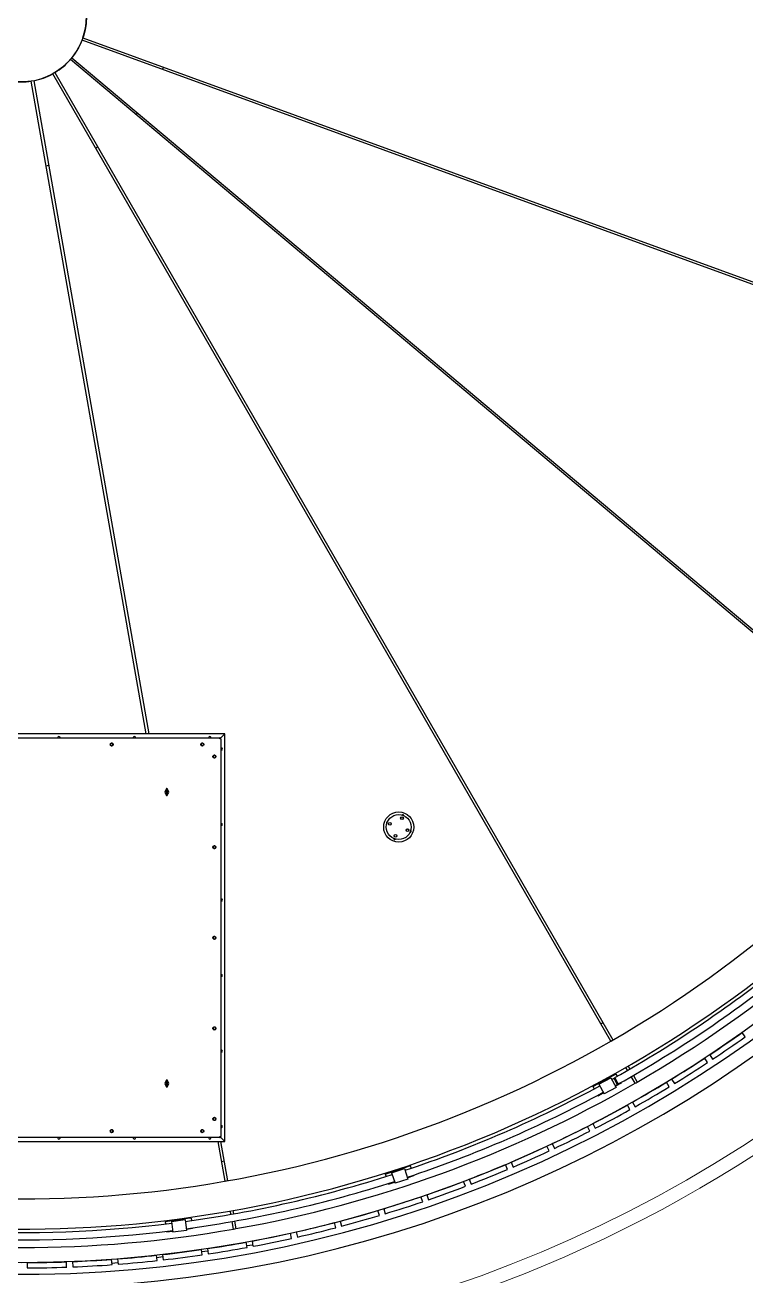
# Model space of a CAD drawing. Header units: millimetres. Extents: x 0 to 100323, y 0 to 59400.
# Drawn here: x 37637 to 42414, y 13878 to 22161 of the extents above; entities that cross this region are included whole.
import ezdxf

# ---------------------------------------------------------------- set-up
doc = ezdxf.new("R2010")
doc.units = ezdxf.units.MM
doc.header["$LTSCALE"] = 100
doc.layers.add('P_Condensate (CS)', color=40, linetype='Continuous', lineweight=18, true_color=0xffbf00)
doc.layers.add('Visible', color=7, linetype='Continuous', lineweight=25)

msp = doc.modelspace()

# ---------------------------------------------------------------- linework, layer by layer
at = {"layer": 'P_Condensate (CS)'}
for radius, start, end in [(8966, 196.19046, 314.03491), (8874, 225.297, 314.02992)]:
    msp.add_arc((37611.5, 22215.6), radius, start, end, dxfattribs=at)
at = {"layer": 'Visible'}
for p, q in [((42715.6, 20349.3), (38014.5, 22060.4)), ((38020, 22075.4), (42721.1, 20364.4)), ((43603.9, 17176.9), (37937.1, 21931.9)), ((37947.4, 21944.2), (43614.2, 17189.2)), ((38440.6, 17467), (37678.6, 21789)), ((37694.3, 21791.7), (38456.9, 17467)), ((41518.6, 15432.3), (37820.4, 21837.6)), ((37834.3, 21845.6), (41532.4, 15440.3)), ((38961.5, 17467), (36261.5, 17467)), ((36294.5, 17440), (38928.5, 17440)), ((38961.5, 17467), (38928.5, 17434)), ((38928.5, 17434), (38961.5, 17467)), ((38928.5, 17434), (38928.5, 17440)), ((38929.3, 17440), (38928.5, 17440)), ((38928.5, 17437), (38929.3, 17437)), ((38934.5, 17434), (38928.5, 17434)), ((38929.3, 17437), (38929.3, 17440)), ((38931.5, 17434), (38931.5, 17434.9)), ((38931.5, 17434.9), (38934.5, 17434.9)), ((38934.5, 17434), (38934.5, 17434.9)), ((38934.5, 17434), (38934.5, 14800)), ((38961.5, 14767), (38961.5, 17467)), ((38570.7, 17094.5), (38570.5, 17094.5)), ((38570.5, 17092.9), (38570.5, 17094.5)), ((38570.5, 17069.5), (38570.5, 17071)), ((38570.5, 17069.5), (38570.7, 17069.5)), ((38576.9, 17104.5), (38576, 17104.5)), ((38582.5, 17094.5), (38582.2, 17094.5)), ((38582.5, 17069.5), (38582.2, 17069.5)), ((38582.5, 17094.5), (38582.5, 17092.9)), ((38582.5, 17071), (38582.5, 17069.5)), ((38576.9, 17059.5), (38576, 17059.5)), ((42408.3, 15460.5), (42388, 15489)), ((42174, 15342), (42193.2, 15312.8)), ((41629.9, 15239.4), (41618.7, 15258.9)), ((41632.6, 15266.9), (41643.8, 15247.4)), ((42159.9, 15290.8), (42140.6, 15320)), ((38570.5, 15164.5), (38570.7, 15164.5)), ((38570.5, 15162.9), (38570.5, 15164.5)), ((38576, 15174.5), (38576.9, 15174.5)), ((38582.5, 15164.5), (38582.2, 15164.5)), ((38582.5, 15164.5), (38582.5, 15162.9)), ((41439.3, 15146.9), (41518.2, 15190.2)), ((41446.6, 15162.6), (41447.7, 15160.6)), ((41447.7, 15160.6), (41449.2, 15158)), ((41503.5, 15187.8), (41449.2, 15158)), ((41450.6, 15155.4), (41505, 15185.2)), ((41501, 15192.4), (41502.1, 15190.5)), ((41503.5, 15187.8), (41502.1, 15190.5)), ((41503.5, 15187.8), (41511.4, 15192.2)), ((41505, 15185.2), (41510.2, 15188.1)), ((41511.2, 15186.3), (41510.2, 15188.1)), ((41552.6, 15214.8), (41511.4, 15192.2)), ((41513.8, 15187.8), (41511.4, 15192.2)), ((41518.2, 15190.2), (41553.3, 15126.2)), ((41538.4, 15187.5), (41562, 15145.3)), ((41540.2, 15184.3), (41540.8, 15185.3)), ((41544.5, 15190.9), (41568.1, 15148.7)), ((41546.3, 15187.7), (41545.2, 15187.7)), ((41560.2, 15148.5), (41550.2, 15166.4)), ((41552.6, 15214.8), (41560.7, 15200)), ((41566.3, 15151.9), (41556.3, 15169.8)), ((41679.5, 15153.5), (41654.1, 15197.6)), ((41668, 15205.6), (41693.4, 15161.5)), ((41905.4, 15130.2), (41887.2, 15160.1)), ((41921.4, 15180.9), (41939.6, 15151)), ((38570.5, 15139.5), (38570.5, 15141)), ((38570.5, 15139.5), (38570.7, 15139.5)), ((38576, 15129.5), (38576.9, 15129.5)), ((38582.2, 15139.5), (38582.5, 15139.5)), ((38582.5, 15141), (38582.5, 15139.5)), ((41400.1, 15131.1), (41441.3, 15153.7)), ((41400.1, 15131.1), (41408.2, 15116.3)), ((41433.7, 15069.7), (41469.7, 15089.4)), ((41439.3, 15146.9), (41474.4, 15082.9)), ((41449.2, 15158), (41441.3, 15153.7)), ((41443.7, 15149.3), (41441.3, 15153.7)), ((41450.6, 15155.4), (41445.3, 15152.5)), ((41446.3, 15150.7), (41445.3, 15152.5)), ((41469.7, 15089.4), (41470.6, 15089.9)), ((41553.3, 15126.2), (41474.4, 15082.9)), ((41549.5, 15133.2), (41550.3, 15133.7)), ((41586.3, 15153.4), (41550.3, 15133.7)), ((41560.2, 15148.5), (41560.2, 15148.5)), ((41560.2, 15148.5), (41561.4, 15148.5)), ((41566.3, 15151.9), (41565.7, 15150.9)), ((41566.3, 15151.9), (41566.3, 15151.9)), ((41584, 15157.6), (41586.3, 15153.4)), ((41431.4, 15073.9), (41433.7, 15069.7)), ((41645.3, 14979), (41628.2, 15009.5)), ((41663.1, 15029.1), (41680.2, 14998.5)), ((41379.9, 14837.3), (41363.9, 14868.4)), ((41399.5, 14886.7), (41415.5, 14855.5)), ((36261.5, 14767), (38961.5, 14767)), ((38928.5, 14794), (36294.5, 14794)), ((38962.9, 14505.4), (38916.7, 14767)), ((38961.5, 14767), (38928.5, 14800)), ((38928.5, 14800), (38961.5, 14767)), ((38928.5, 14800), (38934.5, 14800)), ((38928.5, 14794), (38928.5, 14800)), ((38928.5, 14797), (38929.3, 14797)), ((38928.5, 14794), (38929.3, 14794)), ((38929.3, 14797), (38929.3, 14794)), ((38931.5, 14800), (38931.5, 14799.1)), ((38931.5, 14799.1), (38934.5, 14799.1)), ((38933, 14767), (38978.6, 14508.1)), ((38934.5, 14799.1), (38934.5, 14800)), ((41130.8, 14754), (41145.7, 14722.3)), ((41109.5, 14705.3), (41094.6, 14737)), ((40065.9, 14560.9), (40151.4, 14588.8)), ((40136.5, 14589.2), (40077.6, 14570)), ((40078.5, 14567.1), (40137.5, 14586.4)), ((40134.8, 14594.5), (40135.6, 14592.1)), ((40136.5, 14589.2), (40135.6, 14592.1)), ((40136.5, 14589.2), (40145.1, 14592)), ((40137.5, 14586.4), (40143.2, 14588.2)), ((40143.8, 14586.3), (40143.2, 14588.2)), ((40189.8, 14606.6), (40145.1, 14592)), ((40146.6, 14587.3), (40145.1, 14592)), ((40151.4, 14588.8), (40174.1, 14519.4)), ((40189.8, 14606.6), (40195, 14590.6)), ((40834.5, 14583.2), (40820.8, 14615.4)), ((40857.6, 14631.1), (40871.3, 14598.9)), ((40024.4, 14552.6), (40069.1, 14567.2)), ((40024.4, 14552.6), (40029.6, 14536.5)), ((40046.1, 14486), (40085.1, 14498.8)), ((40065.9, 14560.9), (40088.5, 14491.5)), ((40077.6, 14570), (40069.1, 14567.2)), ((40070.6, 14562.4), (40069.1, 14567.2)), ((40078.5, 14567.1), (40072.8, 14565.2)), ((40073.5, 14563.3), (40072.8, 14565.2)), ((40075.9, 14575.2), (40076.7, 14572.8)), ((40076.7, 14572.8), (40077.6, 14570)), ((40085.1, 14498.8), (40086, 14499.1)), ((40174.1, 14519.4), (40088.5, 14491.5)), ((40171.6, 14527), (40172.5, 14527.3)), ((40211.5, 14540.1), (40172.5, 14527.3)), ((40210, 14544.7), (40211.5, 14540.1)), ((40555.2, 14471.2), (40542.7, 14503.9)), ((40580, 14518.2), (40592.5, 14485.5)), ((40044.6, 14490.6), (40046.1, 14486)), ((40298.6, 14415.5), (40309.9, 14382.4)), ((40272, 14369.4), (40260.7, 14402.6)), ((38607.7, 14239), (38697, 14250.6)), ((38620.2, 14251.1), (38620.6, 14248.7)), ((38620.6, 14248.7), (38620.9, 14245.7)), ((38682.4, 14253.8), (38620.9, 14245.7)), ((38621.3, 14242.8), (38682.8, 14250.8)), ((38681.7, 14259.2), (38682, 14256.7)), ((38682.4, 14253.8), (38682, 14256.7)), ((38682.4, 14253.8), (38691.4, 14254.9)), ((38682.8, 14250.8), (38688.8, 14251.6)), ((38689, 14249.6), (38688.8, 14251.6)), ((38738, 14261), (38691.4, 14254.9)), ((38692, 14250), (38691.4, 14254.9)), ((38697, 14250.6), (38706.4, 14178.2)), ((38738, 14261), (38740.1, 14244.3)), ((39001.6, 14285.7), (38997.6, 14308.1)), ((39013.4, 14310.9), (39017.3, 14288.5)), ((39985.4, 14278), (39975.3, 14311.5)), ((40013.6, 14323.1), (40023.7, 14289.6)), ((38565.4, 14238.5), (38612, 14244.6)), ((38565.4, 14238.5), (38567.6, 14221.8)), ((38573.9, 14173.9), (38574.5, 14169.1)), ((38574.5, 14169.1), (38615.1, 14174.4)), ((38607.7, 14239), (38617.2, 14166.6)), ((38620.9, 14245.7), (38612, 14244.6)), ((38612.7, 14239.6), (38612, 14244.6)), ((38615.1, 14174.4), (38616.1, 14174.5)), ((38621.3, 14242.8), (38615.4, 14242)), ((38615.6, 14240), (38615.4, 14242)), ((38706.4, 14178.2), (38617.2, 14166.6)), ((38705.4, 14186.2), (38706.4, 14186.3)), ((38747, 14191.6), (38706.4, 14186.3)), ((38746.4, 14196.4), (38747, 14191.6)), ((39018.8, 14188.1), (39010, 14238.1)), ((39025.7, 14240.9), (39034.6, 14190.8)), ((39434.4, 14169.6), (39442.1, 14135.4)), ((39695.6, 14197), (39686.7, 14230.9)), ((39725.4, 14241.1), (39734.3, 14207.2)), ((39108.2, 14066.9), (39101.8, 14101.3)), ((39105.9, 14079), (39145.6, 14084.2)), ((39141.1, 14108.7), (39147.5, 14074.3)), ((39403.1, 14126.7), (39395.4, 14160.8)), ((38512.8, 13979.8), (38508.9, 14014.6)), ((38510.5, 14000.6), (38550.2, 14005.8)), ((38548.7, 14019), (38552.6, 13984.3)), ((38811.3, 14018), (38806.1, 14052.6)), ((38808, 14039.8), (38847.7, 14045)), ((38845.7, 14058.5), (38850.9, 14023.9)), ((37651.8, 13965.7), (37651.9, 13930.7)), ((37912.7, 13936.1), (37911.4, 13971.1)), ((37951.4, 13972.6), (37952.7, 13937.7)), ((38213.2, 13952.5), (38210.6, 13987.4)), ((38212.5, 13961.4), (38252.2, 13966.6)), ((38250.4, 13990.4), (38253.1, 13955.5))]:
    msp.add_line(p, q, dxfattribs=at)
for centre, radius in [((37611.5, 22215.6), 8250), ((37611.5, 22215.6), 431.9), ((38211.5, 17397), 10), ((38811.5, 17397), 10), ((38891.5, 17317), 10), ((40113.4, 16850.2), 100), ((40113.4, 16850.2), 82.5), ((40134.8, 16908.9), 9), ((40134.8, 16908.9), 8.75), ((40054.7, 16871.5), 9), ((40054.7, 16871.5), 8.75), ((40172.1, 16828.8), 9), ((40172.1, 16828.8), 8.75), ((40092, 16791.4), 9), ((40092, 16791.4), 8.75), ((38891.5, 16717), 10), ((38891.5, 16117), 10), ((38891.5, 15517), 10), ((38891.5, 14917), 10), ((38211.5, 14837), 10), ((38811.5, 14837), 10)]:
    msp.add_circle(centre, radius, dxfattribs=at)
for centre, radius, start, end in [((37611.5, 22215.6), 8420, 189.63897, 170.21174), ((37611.5, 22215.6), 8326.9, 263.58269, 170.80482), ((37611.5, 22215.6), 431.9, 341.06132, 358.93868), ((37611.5, 22215.6), 431.9, 321.06132, 338.93868), ((37611.5, 22215.6), 431.9, 301.06132, 318.93868), ((37611.5, 22215.6), 1000, 339.54163, 340.45837), ((37611.5, 22215.6), 431.9, 261.06132, 278.93868), ((37611.5, 22215.6), 431.9, 281.06132, 298.93868), ((37611.5, 22215.6), 1000, 319.54163, 320.45837), ((37611.5, 22215.6), 1000, 299.54163, 300.45837), ((37611.5, 22215.6), 1000, 279.54163, 280.45837), ((37861.5, 17442), 8, 345.45565, 194.54435), ((38211.5, 17397), 8, 158.11971, 218.11971), ((38211.5, 17397), 8, 98.11971, 158.11971), ((38211.5, 17397), 8, 38.11971, 98.11971), ((38211.5, 17397), 8, 338.11971, 38.11971), ((38361.5, 17442), 8, 345.45565, 194.54435), ((38811.5, 17397), 8, 158.11971, 218.11971), ((38811.5, 17397), 8, 98.11971, 158.11971), ((38811.5, 17397), 8, 38.11971, 98.11971), ((38811.5, 17397), 8, 338.11971, 38.11971), ((38861.5, 17442), 8, 345.45565, 194.54435), ((38211.5, 17397), 8, 218.11971, 278.11971), ((38211.5, 17397), 8, 278.11971, 338.11971), ((38811.5, 17397), 8, 218.11971, 278.11971), ((38811.5, 17397), 8, 278.11971, 338.11971), ((38891.5, 17317), 8, 165.54232, 225.54232), ((38891.5, 17317), 8, 105.54232, 165.54232), ((38891.5, 17317), 8, 45.54232, 105.54232), ((38891.5, 17317), 8, 285.54232, 345.54232), ((38891.5, 17317), 8, 345.54232, 45.54232), ((38936.5, 17367), 8, 255.45565, 104.54435), ((38891.5, 17317), 8, 225.54232, 285.54232), ((38576.5, 17082), 12.5, 117.64713, 242.35287), ((38576.5, 17082), 12.5, 297.64713, 62.35287), ((40140.8, 16925.3), 7, 358.60084, 141.39916), ((37611.5, 22215.6), 8150, 300.05624, 319.94376), ((38936.5, 16867), 8, 255.45565, 104.54435), ((40038.2, 16877.5), 7, 88.60084, 231.39916), ((40188.6, 16822.8), 7, 268.60084, 51.39916), ((40086.1, 16775), 7, 178.60084, 321.39916), ((38891.5, 16717), 8, 165.54232, 225.54232), ((38891.5, 16717), 8, 105.54232, 165.54232), ((38891.5, 16717), 8, 225.54232, 285.54232), ((38891.5, 16717), 8, 45.54232, 105.54232), ((38891.5, 16717), 8, 285.54232, 345.54232), ((38891.5, 16717), 8, 345.54232, 45.54232), ((38936.5, 16367), 8, 255.45565, 104.54435), ((38891.5, 16117), 8, 165.54232, 225.54232), ((38891.5, 16117), 8, 105.54232, 165.54232), ((38891.5, 16117), 8, 225.54232, 285.54232), ((38891.5, 16117), 8, 45.54232, 105.54232), ((38891.5, 16117), 8, 285.54232, 345.54232), ((38891.5, 16117), 8, 345.54232, 45.54232), ((37611.5, 22215.6), 8050.8, 299.24394, 309.09532), ((37611.5, 22215.6), 8099.1, 299.24394, 309.09723), ((38936.5, 15867), 8, 255.45565, 104.54435), ((38891.5, 15517), 8, 165.54232, 225.54232), ((38891.5, 15517), 8, 105.54232, 165.54232), ((38891.5, 15517), 8, 225.54232, 285.54232), ((38891.5, 15517), 8, 45.54232, 105.54232), ((38891.5, 15517), 8, 285.54232, 345.54232), ((38891.5, 15517), 8, 345.54232, 45.54232), ((37611.5, 22215.6), 7695, 299.94043, 300.05957), ((37611.5, 22215.6), 8250, 303.57515, 305.37828), ((37611.5, 22215.6), 8285, 303.57457, 305.37887), ((38936.5, 15367), 8, 255.45565, 104.54435), ((37611.5, 22215.6), 8250, 301.49423, 303.29736), ((37611.5, 22215.6), 8285, 301.49364, 303.29794), ((38576.5, 15152), 12.5, 117.64713, 242.35287), ((38576.5, 15152), 12.5, 297.64713, 62.35287), ((37611.5, 22215.6), 8050.8, 299.07729, 299.19427), ((41545.1, 15182.7), 5, 89.09938, 149.33882), ((37611.5, 22215.6), 8250, 299.4133, 301.21643), ((37611.5, 22215.6), 8150, 299.94376, 300.05624), ((37611.5, 22215.6), 8150, 280.05624, 299.94376), ((37611.5, 22215.6), 8050.8, 288.41875, 298.43678), ((37611.5, 22215.6), 8099.1, 288.41684, 298.43869), ((37611.5, 22215.6), 8099.1, 299.07538, 299.19427), ((41561.4, 15153.5), 5, 269.09938, 329.33882), ((37611.5, 22215.6), 8285, 299.41272, 301.21702), ((37611.5, 22215.6), 8250, 297.33238, 299.13551), ((38891.5, 14917), 8, 165.54232, 225.54232), ((38891.5, 14917), 8, 105.54232, 165.54232), ((38891.5, 14917), 8, 225.54232, 285.54232), ((38891.5, 14917), 8, 45.54232, 105.54232), ((38891.5, 14917), 8, 285.54232, 345.54232), ((38891.5, 14917), 8, 345.54232, 45.54232), ((37611.5, 22215.6), 8285, 297.33179, 299.13609), ((38211.5, 14837), 8, 158.11971, 218.11971), ((38211.5, 14837), 8, 98.11971, 158.11971), ((38211.5, 14837), 8, 218.11971, 278.11971), ((38211.5, 14837), 8, 38.11971, 98.11971), ((38211.5, 14837), 8, 278.11971, 338.11971), ((38211.5, 14837), 8, 338.11971, 38.11971), ((38811.5, 14837), 8, 158.11971, 218.11971), ((38811.5, 14837), 8, 98.11971, 158.11971), ((38811.5, 14837), 8, 218.11971, 278.11971), ((38811.5, 14837), 8, 38.11971, 98.11971), ((38811.5, 14837), 8, 278.11971, 338.11971), ((38811.5, 14837), 8, 338.11971, 38.11971), ((38936.5, 14867), 8, 255.45565, 104.54435), ((37611.5, 22215.6), 8250, 295.25145, 297.05458), ((37611.5, 22215.6), 8285, 295.25087, 297.05517), ((37861.5, 14792), 8, 165.45565, 14.54435), ((38361.5, 14792), 8, 165.45565, 14.54435), ((38861.5, 14792), 8, 165.45565, 14.54435), ((37611.5, 22215.6), 8250, 293.17053, 294.97366), ((37611.5, 22215.6), 8285, 293.16994, 294.97424), ((37611.5, 22215.6), 7695, 279.94043, 280.05957), ((37611.5, 22215.6), 8250, 291.0896, 292.89273), ((37611.5, 22215.6), 8285, 291.08902, 292.89332), ((37611.5, 22215.6), 8050.8, 277.76021, 287.77824), ((37611.5, 22215.6), 8099.1, 277.7583, 287.78015), ((37611.5, 22215.6), 8250, 289.00868, 290.81181), ((37611.5, 22215.6), 8285, 289.00809, 290.81239), ((37611.5, 22215.6), 8250, 286.92775, 288.73088), ((37611.5, 22215.6), 8285, 286.92717, 288.73147), ((37611.5, 22215.6), 8250, 284.84683, 286.64996), ((37611.5, 22215.6), 8285, 284.84624, 286.65054), ((37611.5, 22215.6), 8150, 260.05624, 279.94376), ((37611.5, 22215.6), 8099.1, 267.09975, 277.12161), ((37611.5, 22215.6), 8050.8, 267.10166, 277.1197), ((37611.5, 22215.6), 8150, 279.94376, 280.05624), ((37611.5, 22215.6), 8250, 282.76591, 284.56903), ((37611.5, 22215.6), 8285, 282.76532, 284.56962), ((37611.5, 22215.6), 8250, 278.60406, 280.40718), ((37611.5, 22215.6), 8250, 280.68498, 282.48811), ((37611.5, 22215.6), 8285, 280.68439, 282.48869), ((37611.5, 22215.6), 8250, 274.44221, 276.24533), ((37611.5, 22215.6), 8250, 276.52313, 278.32626), ((37611.5, 22215.6), 8285, 276.52254, 278.32684), ((37611.5, 22215.6), 8285, 278.60347, 280.40777), ((37611.5, 22215.6), 8250, 270.28036, 272.08348), ((37611.5, 22215.6), 8285, 270.27977, 272.08407), ((37611.5, 22215.6), 8250, 272.36128, 274.16441), ((37611.5, 22215.6), 8285, 272.36069, 274.16499), ((37611.5, 22215.6), 8285, 274.44162, 276.24592)]:
    msp.add_arc(centre, radius, start, end, dxfattribs=at)
for centre, major_axis, start_param, end_param in [((37609.3, 22223.8), (-7760.6, -2090.4), 0.82233, 2.441294), ((37609.3, 22223.8), (-7567.4, -2038.4), 0.823305, 2.413383), ((37609.1, 22224.5), (-7567.3, -2038.4), 1.829935, 1.831977), ((37609.1, 22224.5), (-7567.3, -2038.4), 1.481301, 1.483343)]:
    msp.add_ellipse(centre, major_axis=major_axis, ratio=0.999916, start_param=start_param, end_param=end_param, dxfattribs=at)
for points, weights in [([(38204, 17400), (38203.2, 17398), (38202.3, 17395.7)], [1, 1.03814443452, 1.0003653387]), ([(38202.3, 17395.7), (38203.8, 17393.7), (38205.2, 17392)], [1.0003653387, 1.03814443452, 1]), ([(38205.8, 17404.2), (38204.8, 17401.9), (38204, 17400)], [1.0003653387, 1.03814443452, 1]), ([(38210.3, 17404.9), (38208.2, 17404.6), (38205.8, 17404.2)], [1, 1.03814443452, 1.0003653387]), ([(38214.9, 17405.5), (38212.5, 17405.2), (38210.3, 17404.9)], [1.0003653387, 1.03814443452, 1]), ([(38217.8, 17401.9), (38216.4, 17403.6), (38214.9, 17405.5)], [1, 1.03814443452, 1.0003653387]), ([(38220.6, 17398.3), (38219.1, 17400.2), (38217.8, 17401.9)], [1.0003653387, 1.03814443452, 1]), ([(38218.9, 17394), (38219.7, 17396), (38220.6, 17398.3)], [1, 1.03814443452, 1.0003653387]), ([(38804, 17400), (38803.2, 17398), (38802.3, 17395.7)], [1, 1.03814443452, 1.0003653387]), ([(38802.3, 17395.7), (38803.8, 17393.7), (38805.2, 17392)], [1.0003653387, 1.03814443452, 1]), ([(38805.8, 17404.2), (38804.8, 17401.9), (38804, 17400)], [1.0003653387, 1.03814443452, 1]), ([(38810.3, 17404.9), (38808.2, 17404.6), (38805.8, 17404.2)], [1, 1.03814443452, 1.0003653387]), ([(38814.9, 17405.5), (38812.5, 17405.2), (38810.3, 17404.9)], [1.0003653387, 1.03814443452, 1]), ([(38817.8, 17401.9), (38816.4, 17403.6), (38814.9, 17405.5)], [1, 1.03814443452, 1.0003653387]), ([(38820.6, 17398.3), (38819.1, 17400.2), (38817.8, 17401.9)], [1.0003653387, 1.03814443452, 1]), ([(38818.9, 17394), (38819.7, 17396), (38820.6, 17398.3)], [1, 1.03814443452, 1.0003653387]), ([(38205.2, 17392), (38206.5, 17390.3), (38208, 17388.4)], [1, 1.03814443452, 1.0003653387]), ([(38208, 17388.4), (38210.5, 17388.8), (38212.6, 17389.1)], [1.0003653387, 1.03814443452, 1]), ([(38212.6, 17389.1), (38214.7, 17389.4), (38217.2, 17389.7)], [1, 1.03814443452, 1.0003653387]), ([(38217.2, 17389.7), (38218.1, 17392), (38218.9, 17394)], [1.0003653387, 1.03814443452, 1]), ([(38805.2, 17392), (38806.5, 17390.3), (38808, 17388.4)], [1, 1.03814443452, 1.0003653387]), ([(38808, 17388.4), (38810.5, 17388.8), (38812.6, 17389.1)], [1.0003653387, 1.03814443452, 1]), ([(38812.6, 17389.1), (38814.7, 17389.4), (38817.2, 17389.7)], [1, 1.03814443452, 1.0003653387]), ([(38817.2, 17389.7), (38818.1, 17392), (38818.9, 17394)], [1.0003653387, 1.03814443452, 1]), ([(38883.7, 17319), (38883.2, 17316.9), (38882.6, 17314.5)], [1, 1.03814443452, 1.0003653387]), ([(38882.6, 17314.5), (38884.3, 17312.8), (38885.9, 17311.3)], [1.0003653387, 1.03814443452, 1]), ([(38884.9, 17323.4), (38884.3, 17321), (38883.7, 17319)], [1.0003653387, 1.03814443452, 1]), ([(38889.3, 17324.7), (38887.3, 17324.1), (38884.9, 17323.4)], [1, 1.03814443452, 1.0003653387]), ([(38893.8, 17325.9), (38891.4, 17325.3), (38889.3, 17324.7)], [1.0003653387, 1.03814443452, 1]), ([(38897.1, 17322.7), (38895.5, 17324.2), (38893.8, 17325.9)], [1, 1.03814443452, 1.0003653387]), ([(38900.4, 17319.4), (38898.6, 17321.2), (38897.1, 17322.7)], [1.0003653387, 1.03814443452, 1]), ([(38898.1, 17310.5), (38898.7, 17312.9), (38899.2, 17315)], [1.0003653387, 1.03814443452, 1]), ([(38899.2, 17315), (38899.7, 17317.1), (38900.4, 17319.4)], [1, 1.03814443452, 1.0003653387]), ([(38885.9, 17311.3), (38887.4, 17309.8), (38889.2, 17308)], [1, 1.03814443452, 1.0003653387]), ([(38889.2, 17308), (38891.5, 17308.7), (38893.6, 17309.3)], [1.0003653387, 1.03814443452, 1]), ([(38893.6, 17309.3), (38895.7, 17309.8), (38898.1, 17310.5)], [1, 1.03814443452, 1.0003653387]), ([(38570.7, 17093), (38570.7, 17092.4), (38570.7, 17091.8)], [1, 1.03210525676, 1.06244661735]), ([(38570.7, 17072.1), (38570.7, 17071.5), (38570.7, 17070.9)], [1.06244661735, 1.03210525676, 1]), ([(38582.3, 17091.8), (38582.3, 17092.4), (38582.3, 17093)], [1.06244661735, 1.03210525676, 1]), ([(38582.3, 17070.9), (38582.3, 17071.5), (38582.3, 17072.1)], [1, 1.03210525676, 1.06244661735]), ([(38883.7, 16719), (38883.2, 16716.9), (38882.6, 16714.5)], [1, 1.03814443452, 1.0003653387]), ([(38882.6, 16714.5), (38884.3, 16712.8), (38885.9, 16711.3)], [1.0003653387, 1.03814443452, 1]), ([(38884.9, 16723.4), (38884.3, 16721), (38883.7, 16719)], [1.0003653387, 1.03814443452, 1]), ([(38889.3, 16724.7), (38887.3, 16724.1), (38884.9, 16723.4)], [1, 1.03814443452, 1.0003653387]), ([(38885.9, 16711.3), (38887.4, 16709.8), (38889.2, 16708)], [1, 1.03814443452, 1.0003653387]), ([(38889.2, 16708), (38891.5, 16708.7), (38893.6, 16709.3)], [1.0003653387, 1.03814443452, 1]), ([(38893.8, 16725.9), (38891.4, 16725.3), (38889.3, 16724.7)], [1.0003653387, 1.03814443452, 1]), ([(38893.6, 16709.3), (38895.7, 16709.8), (38898.1, 16710.5)], [1, 1.03814443452, 1.0003653387]), ([(38897.1, 16722.7), (38895.5, 16724.2), (38893.8, 16725.9)], [1, 1.03814443452, 1.0003653387]), ([(38900.4, 16719.4), (38898.6, 16721.2), (38897.1, 16722.7)], [1.0003653387, 1.03814443452, 1]), ([(38898.1, 16710.5), (38898.7, 16712.9), (38899.2, 16715)], [1.0003653387, 1.03814443452, 1]), ([(38899.2, 16715), (38899.7, 16717.1), (38900.4, 16719.4)], [1, 1.03814443452, 1.0003653387]), ([(38883.7, 16119), (38883.2, 16116.9), (38882.6, 16114.5)], [1, 1.03814443452, 1.0003653387]), ([(38882.6, 16114.5), (38884.3, 16112.8), (38885.9, 16111.3)], [1.0003653387, 1.03814443452, 1]), ([(38884.9, 16123.4), (38884.3, 16121), (38883.7, 16119)], [1.0003653387, 1.03814443452, 1]), ([(38889.3, 16124.7), (38887.3, 16124.1), (38884.9, 16123.4)], [1, 1.03814443452, 1.0003653387]), ([(38885.9, 16111.3), (38887.4, 16109.8), (38889.2, 16108)], [1, 1.03814443452, 1.0003653387]), ([(38889.2, 16108), (38891.5, 16108.7), (38893.6, 16109.3)], [1.0003653387, 1.03814443452, 1]), ([(38893.8, 16125.9), (38891.4, 16125.3), (38889.3, 16124.7)], [1.0003653387, 1.03814443452, 1]), ([(38893.6, 16109.3), (38895.7, 16109.8), (38898.1, 16110.5)], [1, 1.03814443452, 1.0003653387]), ([(38897.1, 16122.7), (38895.5, 16124.2), (38893.8, 16125.9)], [1, 1.03814443452, 1.0003653387]), ([(38900.4, 16119.4), (38898.6, 16121.2), (38897.1, 16122.7)], [1.0003653387, 1.03814443452, 1]), ([(38898.1, 16110.5), (38898.7, 16112.9), (38899.2, 16115)], [1.0003653387, 1.03814443452, 1]), ([(38899.2, 16115), (38899.7, 16117.1), (38900.4, 16119.4)], [1, 1.03814443452, 1.0003653387]), ([(38883.7, 15519), (38883.2, 15516.9), (38882.6, 15514.5)], [1, 1.03814443452, 1.0003653387]), ([(38882.6, 15514.5), (38884.3, 15512.8), (38885.9, 15511.3)], [1.0003653387, 1.03814443452, 1]), ([(38884.9, 15523.4), (38884.3, 15521), (38883.7, 15519)], [1.0003653387, 1.03814443452, 1]), ([(38889.3, 15524.7), (38887.3, 15524.1), (38884.9, 15523.4)], [1, 1.03814443452, 1.0003653387]), ([(38885.9, 15511.3), (38887.4, 15509.8), (38889.2, 15508)], [1, 1.03814443452, 1.0003653387]), ([(38889.2, 15508), (38891.5, 15508.7), (38893.6, 15509.3)], [1.0003653387, 1.03814443452, 1]), ([(38893.8, 15525.9), (38891.4, 15525.3), (38889.3, 15524.7)], [1.0003653387, 1.03814443452, 1]), ([(38893.6, 15509.3), (38895.7, 15509.8), (38898.1, 15510.5)], [1, 1.03814443452, 1.0003653387]), ([(38897.1, 15522.7), (38895.5, 15524.2), (38893.8, 15525.9)], [1, 1.03814443452, 1.0003653387]), ([(38900.4, 15519.4), (38898.6, 15521.2), (38897.1, 15522.7)], [1.0003653387, 1.03814443452, 1]), ([(38898.1, 15510.5), (38898.7, 15512.9), (38899.2, 15515)], [1.0003653387, 1.03814443452, 1]), ([(38899.2, 15515), (38899.7, 15517.1), (38900.4, 15519.4)], [1, 1.03814443452, 1.0003653387]), ([(38570.7, 15163), (38570.7, 15162.4), (38570.7, 15161.8)], [1, 1.03210525676, 1.06244661735]), ([(38582.3, 15161.8), (38582.3, 15162.4), (38582.3, 15163)], [1.06244661735, 1.03210525676, 1]), ([(38570.7, 15142.1), (38570.7, 15141.5), (38570.7, 15140.9)], [1.06244661735, 1.03210525676, 1]), ([(38582.3, 15140.9), (38582.3, 15141.5), (38582.3, 15142.1)], [1, 1.03210525676, 1.06244661735]), ([(38883.7, 14919), (38883.2, 14916.9), (38882.6, 14914.5)], [1, 1.03814443452, 1.0003653387]), ([(38882.6, 14914.5), (38884.3, 14912.8), (38885.9, 14911.3)], [1.0003653387, 1.03814443452, 1]), ([(38884.9, 14923.4), (38884.3, 14921), (38883.7, 14919)], [1.0003653387, 1.03814443452, 1]), ([(38889.3, 14924.7), (38887.3, 14924.1), (38884.9, 14923.4)], [1, 1.03814443452, 1.0003653387]), ([(38885.9, 14911.3), (38887.4, 14909.8), (38889.2, 14908)], [1, 1.03814443452, 1.0003653387]), ([(38893.8, 14925.9), (38891.4, 14925.3), (38889.3, 14924.7)], [1.0003653387, 1.03814443452, 1]), ([(38893.6, 14909.3), (38895.7, 14909.8), (38898.1, 14910.5)], [1, 1.03814443452, 1.0003653387]), ([(38897.1, 14922.7), (38895.5, 14924.2), (38893.8, 14925.9)], [1, 1.03814443452, 1.0003653387]), ([(38900.4, 14919.4), (38898.6, 14921.2), (38897.1, 14922.7)], [1.0003653387, 1.03814443452, 1]), ([(38898.1, 14910.5), (38898.7, 14912.9), (38899.2, 14915)], [1.0003653387, 1.03814443452, 1]), ([(38899.2, 14915), (38899.7, 14917.1), (38900.4, 14919.4)], [1, 1.03814443452, 1.0003653387]), ([(38204, 14840), (38203.2, 14838), (38202.3, 14835.7)], [1, 1.03814443452, 1.0003653387]), ([(38202.3, 14835.7), (38203.8, 14833.7), (38205.2, 14832)], [1.0003653387, 1.03814443452, 1]), ([(38205.8, 14844.2), (38204.8, 14841.9), (38204, 14840)], [1.0003653387, 1.03814443452, 1]), ([(38205.2, 14832), (38206.5, 14830.3), (38208, 14828.4)], [1, 1.03814443452, 1.0003653387]), ([(38210.3, 14844.9), (38208.2, 14844.6), (38205.8, 14844.2)], [1, 1.03814443452, 1.0003653387]), ([(38208, 14828.4), (38210.5, 14828.8), (38212.6, 14829.1)], [1.0003653387, 1.03814443452, 1]), ([(38214.9, 14845.5), (38212.5, 14845.2), (38210.3, 14844.9)], [1.0003653387, 1.03814443452, 1]), ([(38212.6, 14829.1), (38214.7, 14829.4), (38217.2, 14829.7)], [1, 1.03814443452, 1.0003653387]), ([(38217.8, 14841.9), (38216.4, 14843.6), (38214.9, 14845.5)], [1, 1.03814443452, 1.0003653387]), ([(38217.2, 14829.7), (38218.1, 14832), (38218.9, 14834)], [1.0003653387, 1.03814443452, 1]), ([(38220.6, 14838.3), (38219.1, 14840.2), (38217.8, 14841.9)], [1.0003653387, 1.03814443452, 1]), ([(38218.9, 14834), (38219.7, 14836), (38220.6, 14838.3)], [1, 1.03814443452, 1.0003653387]), ([(38804, 14840), (38803.2, 14838), (38802.3, 14835.7)], [1, 1.03814443452, 1.0003653387]), ([(38802.3, 14835.7), (38803.8, 14833.7), (38805.2, 14832)], [1.0003653387, 1.03814443452, 1]), ([(38805.8, 14844.2), (38804.8, 14841.9), (38804, 14840)], [1.0003653387, 1.03814443452, 1]), ([(38805.2, 14832), (38806.5, 14830.3), (38808, 14828.4)], [1, 1.03814443452, 1.0003653387]), ([(38810.3, 14844.9), (38808.2, 14844.6), (38805.8, 14844.2)], [1, 1.03814443452, 1.0003653387]), ([(38808, 14828.4), (38810.5, 14828.8), (38812.6, 14829.1)], [1.0003653387, 1.03814443452, 1]), ([(38814.9, 14845.5), (38812.5, 14845.2), (38810.3, 14844.9)], [1.0003653387, 1.03814443452, 1]), ([(38812.6, 14829.1), (38814.7, 14829.4), (38817.2, 14829.7)], [1, 1.03814443452, 1.0003653387]), ([(38817.8, 14841.9), (38816.4, 14843.6), (38814.9, 14845.5)], [1, 1.03814443452, 1.0003653387]), ([(38817.2, 14829.7), (38818.1, 14832), (38818.9, 14834)], [1.0003653387, 1.03814443452, 1]), ([(38820.6, 14838.3), (38819.1, 14840.2), (38817.8, 14841.9)], [1.0003653387, 1.03814443452, 1]), ([(38818.9, 14834), (38819.7, 14836), (38820.6, 14838.3)], [1, 1.03814443452, 1.0003653387]), ([(38889.2, 14908), (38891.5, 14908.7), (38893.6, 14909.3)], [1.0003653387, 1.03814443452, 1])]:
    msp.add_rational_spline(points, weights, degree=2, dxfattribs=at)
for points, knots in [([(38576, 17104.5), (38575.5, 17104.5), (38575, 17104.4), (38574, 17104.1), (38573.6, 17103.8), (38572.8, 17103.3), (38572.5, 17103), (38571.9, 17102.4), (38571.8, 17102.1), (38571.4, 17101.5), (38571.4, 17101.3), (38571.2, 17100.9), (38571.2, 17100.8), (38571.1, 17100.5), (38571.1, 17100.3), (38571, 17099.9), (38571, 17099.7), (38570.9, 17099.2), (38570.9, 17098.9), (38570.8, 17098.1), (38570.8, 17097.7), (38570.8, 17096.7), (38570.8, 17096.1), (38570.7, 17095.2), (38570.7, 17094.8), (38570.7, 17094.5)], [1.5707963, 1.5707963, 1.5707963, 1.5707963, 1.5788142, 1.5788142, 1.5876494, 1.5876494, 1.5992055, 1.5992055, 1.6163191, 1.6163191, 1.6395962, 1.6395962, 1.6668147, 1.6668147, 1.7070231, 1.7070231, 1.8003632, 1.8003632, 1.9574292, 1.9574292, 2.1144951, 2.1144951, 2.271561, 2.271561, 2.356126, 2.356126, 2.356126, 2.356126]), ([(38570.7, 17069.5), (38570.7, 17068.8), (38570.8, 17068.2), (38570.8, 17067.1), (38570.8, 17066.6), (38570.9, 17065.7), (38570.9, 17065.3), (38570.9, 17064.6), (38571, 17064.3), (38571, 17063.7), (38571.1, 17063.5), (38571.3, 17062.9), (38571.3, 17062.6), (38571.7, 17062), (38571.9, 17061.6), (38572.6, 17060.8), (38572.8, 17060.6), (38573.5, 17060.1), (38574.1, 17059.8), (38575.2, 17059.5), (38575.6, 17059.5), (38576, 17059.5)], [-2.356126, -2.356126, -2.356126, -2.356126, -2.19906, -2.19906, -2.0419941, -2.0419941, -1.8849282, -1.8849282, -1.7278623, -1.7278623, -1.6520791, -1.6520791, -1.6205185, -1.6205185, -1.5965469, -1.5965469, -1.5886689, -1.5886689, -1.5766894, -1.5766894, -1.5707963, -1.5707963, -1.5707963, -1.5707963]), ([(38571.2, 17098.5), (38571.2, 17098.5), (38571.2, 17098.5), (38571.2, 17098.4), (38571.2, 17098.2), (38571.2, 17097.5), (38571.3, 17096.8), (38571.3, 17094.9), (38571.4, 17093.7), (38571.4, 17090.8), (38571.4, 17089.2), (38571.5, 17085.7), (38571.5, 17083.9), (38571.5, 17080.2), (38571.5, 17078.4), (38571.4, 17074.9), (38571.4, 17073.3), (38571.4, 17070.3), (38571.3, 17069), (38571.3, 17067), (38571.2, 17066.2), (38571.2, 17065.6), (38571.2, 17065.5), (38571.2, 17065.4), (38571.2, 17065.4), (38571.2, 17065.4)], [-1.378697, -1.378697, -1.378697, -1.378697, -1.340183, -1.340183, -1.192287, -1.192287, -0.939687, -0.939687, -0.637214, -0.637214, -0.323137, -0.323137, -0.006157, -0.006157, 0.311463, 0.311463, 0.628494, 0.628494, 0.942715, 0.942715, 1.24495, 1.24495, 1.357812, 1.357812, 1.378697, 1.378697, 1.378697, 1.378697]), ([(38582.2, 17094.5), (38582.2, 17095.1), (38582.2, 17095.7), (38582.1, 17096.9), (38582.1, 17097.4), (38582.1, 17098.3), (38582, 17098.6), (38582, 17099.4), (38582, 17099.6), (38581.9, 17100.2), (38581.9, 17100.4), (38581.7, 17101.1), (38581.6, 17101.3), (38581.2, 17102), (38581, 17102.4), (38580.3, 17103.1), (38580.1, 17103.3), (38579.4, 17103.8), (38578.8, 17104.2), (38577.7, 17104.4), (38577.3, 17104.5), (38576.9, 17104.5)], [-2.356126, -2.356126, -2.356126, -2.356126, -2.19906, -2.19906, -2.0419941, -2.0419941, -1.8849282, -1.8849282, -1.7278623, -1.7278623, -1.6520791, -1.6520791, -1.6205185, -1.6205185, -1.5965469, -1.5965469, -1.5886689, -1.5886689, -1.5766894, -1.5766894, -1.5707963, -1.5707963, -1.5707963, -1.5707963]), ([(38576.9, 17059.5), (38577.4, 17059.5), (38578, 17059.6), (38578.9, 17059.9), (38579.4, 17060.1), (38580.1, 17060.6), (38580.4, 17060.9), (38581, 17061.6), (38581.2, 17061.9), (38581.5, 17062.4), (38581.6, 17062.6), (38581.7, 17063), (38581.7, 17063.2), (38581.8, 17063.5), (38581.9, 17063.6), (38581.9, 17064), (38582, 17064.2), (38582, 17064.7), (38582, 17065.1), (38582.1, 17065.8), (38582.1, 17066.3), (38582.1, 17067.3), (38582.2, 17067.8), (38582.2, 17068.8), (38582.2, 17069.1), (38582.2, 17069.5)], [1.5707963, 1.5707963, 1.5707963, 1.5707963, 1.5788142, 1.5788142, 1.5876494, 1.5876494, 1.5992055, 1.5992055, 1.6163191, 1.6163191, 1.6395962, 1.6395962, 1.6668147, 1.6668147, 1.7070231, 1.7070231, 1.8003632, 1.8003632, 1.9574292, 1.9574292, 2.1144951, 2.1144951, 2.271561, 2.271561, 2.356126, 2.356126, 2.356126, 2.356126]), ([(38581.8, 17065.4), (38581.8, 17065.4), (38581.8, 17065.4), (38581.8, 17065.5), (38581.7, 17065.8), (38581.7, 17066.5), (38581.7, 17067.2), (38581.6, 17069), (38581.6, 17070.3), (38581.5, 17073.1), (38581.5, 17074.7), (38581.5, 17078.2), (38581.5, 17080), (38581.5, 17083.7), (38581.5, 17085.5), (38581.5, 17089), (38581.5, 17090.7), (38581.6, 17093.6), (38581.6, 17094.9), (38581.7, 17097), (38581.7, 17097.7), (38581.8, 17098.3), (38581.8, 17098.5), (38581.8, 17098.5), (38581.8, 17098.5), (38581.8, 17098.5)], [-1.378697, -1.378697, -1.378697, -1.378697, -1.340183, -1.340183, -1.192287, -1.192287, -0.939687, -0.939687, -0.637214, -0.637214, -0.323137, -0.323137, -0.006157, -0.006157, 0.311463, 0.311463, 0.628494, 0.628494, 0.942715, 0.942715, 1.24495, 1.24495, 1.357812, 1.357812, 1.378697, 1.378697, 1.378697, 1.378697]), ([(38576, 15174.5), (38575.5, 15174.5), (38575, 15174.4), (38574, 15174.1), (38573.6, 15173.8), (38572.8, 15173.3), (38572.5, 15173), (38571.9, 15172.4), (38571.8, 15172.1), (38571.4, 15171.5), (38571.4, 15171.3), (38571.2, 15170.9), (38571.2, 15170.8), (38571.1, 15170.5), (38571.1, 15170.3), (38571, 15169.9), (38571, 15169.7), (38570.9, 15169.2), (38570.9, 15168.9), (38570.8, 15168.1), (38570.8, 15167.7), (38570.8, 15166.7), (38570.8, 15166.1), (38570.7, 15165.2), (38570.7, 15164.8), (38570.7, 15164.5)], [1.5707963, 1.5707963, 1.5707963, 1.5707963, 1.5788142, 1.5788142, 1.5876494, 1.5876494, 1.5992055, 1.5992055, 1.6163191, 1.6163191, 1.6395962, 1.6395962, 1.6668147, 1.6668147, 1.7070231, 1.7070231, 1.8003632, 1.8003632, 1.9574292, 1.9574292, 2.1144951, 2.1144951, 2.271561, 2.271561, 2.356126, 2.356126, 2.356126, 2.356126]), ([(38571.2, 15168.5), (38571.2, 15168.5), (38571.2, 15168.5), (38571.2, 15168.4), (38571.2, 15168.2), (38571.2, 15167.5), (38571.3, 15166.8), (38571.3, 15164.9), (38571.4, 15163.7), (38571.4, 15160.8), (38571.4, 15159.2), (38571.5, 15155.7), (38571.5, 15153.9), (38571.5, 15150.2), (38571.5, 15148.4), (38571.4, 15144.9), (38571.4, 15143.3), (38571.4, 15140.3), (38571.3, 15139), (38571.3, 15137), (38571.2, 15136.2), (38571.2, 15135.6), (38571.2, 15135.5), (38571.2, 15135.4), (38571.2, 15135.4), (38571.2, 15135.4)], [-1.378697, -1.378697, -1.378697, -1.378697, -1.340183, -1.340183, -1.192287, -1.192287, -0.939687, -0.939687, -0.637214, -0.637214, -0.323137, -0.323137, -0.006157, -0.006157, 0.311463, 0.311463, 0.628494, 0.628494, 0.942715, 0.942715, 1.24495, 1.24495, 1.357812, 1.357812, 1.378697, 1.378697, 1.378697, 1.378697]), ([(38582.2, 15164.5), (38582.2, 15165.1), (38582.2, 15165.7), (38582.1, 15166.9), (38582.1, 15167.4), (38582.1, 15168.3), (38582, 15168.6), (38582, 15169.4), (38582, 15169.6), (38581.9, 15170.2), (38581.9, 15170.4), (38581.7, 15171.1), (38581.6, 15171.3), (38581.2, 15172), (38581, 15172.4), (38580.3, 15173.1), (38580.1, 15173.3), (38579.4, 15173.8), (38578.8, 15174.2), (38577.7, 15174.4), (38577.3, 15174.5), (38576.9, 15174.5)], [-2.356126, -2.356126, -2.356126, -2.356126, -2.19906, -2.19906, -2.0419941, -2.0419941, -1.8849282, -1.8849282, -1.7278623, -1.7278623, -1.6520791, -1.6520791, -1.6205185, -1.6205185, -1.5965469, -1.5965469, -1.5886689, -1.5886689, -1.5766894, -1.5766894, -1.5707963, -1.5707963, -1.5707963, -1.5707963]), ([(38581.8, 15135.4), (38581.8, 15135.4), (38581.8, 15135.4), (38581.8, 15135.5), (38581.7, 15135.8), (38581.7, 15136.5), (38581.7, 15137.2), (38581.6, 15139), (38581.6, 15140.3), (38581.5, 15143.1), (38581.5, 15144.7), (38581.5, 15148.2), (38581.5, 15150), (38581.5, 15153.7), (38581.5, 15155.5), (38581.5, 15159), (38581.5, 15160.7), (38581.6, 15163.6), (38581.6, 15164.9), (38581.7, 15167), (38581.7, 15167.7), (38581.8, 15168.3), (38581.8, 15168.5), (38581.8, 15168.5), (38581.8, 15168.5), (38581.8, 15168.5)], [-1.378697, -1.378697, -1.378697, -1.378697, -1.340183, -1.340183, -1.192287, -1.192287, -0.939687, -0.939687, -0.637214, -0.637214, -0.323137, -0.323137, -0.006157, -0.006157, 0.311463, 0.311463, 0.628494, 0.628494, 0.942715, 0.942715, 1.24495, 1.24495, 1.357812, 1.357812, 1.378697, 1.378697, 1.378697, 1.378697]), ([(38570.7, 15139.5), (38570.7, 15138.8), (38570.8, 15138.2), (38570.8, 15137.1), (38570.8, 15136.6), (38570.9, 15135.7), (38570.9, 15135.3), (38570.9, 15134.6), (38571, 15134.3), (38571, 15133.7), (38571.1, 15133.5), (38571.3, 15132.9), (38571.3, 15132.6), (38571.7, 15132), (38571.9, 15131.6), (38572.6, 15130.8), (38572.8, 15130.6), (38573.5, 15130.1), (38574.1, 15129.8), (38575.2, 15129.5), (38575.6, 15129.5), (38576, 15129.5)], [-2.356126, -2.356126, -2.356126, -2.356126, -2.19906, -2.19906, -2.0419941, -2.0419941, -1.8849282, -1.8849282, -1.7278623, -1.7278623, -1.6520791, -1.6520791, -1.6205185, -1.6205185, -1.5965469, -1.5965469, -1.5886689, -1.5886689, -1.5766894, -1.5766894, -1.5707963, -1.5707963, -1.5707963, -1.5707963]), ([(38576.9, 15129.5), (38577.4, 15129.5), (38578, 15129.6), (38578.9, 15129.9), (38579.4, 15130.1), (38580.1, 15130.6), (38580.4, 15130.9), (38581, 15131.6), (38581.2, 15131.9), (38581.5, 15132.4), (38581.6, 15132.6), (38581.7, 15133), (38581.7, 15133.2), (38581.8, 15133.5), (38581.9, 15133.6), (38581.9, 15134), (38582, 15134.2), (38582, 15134.7), (38582, 15135.1), (38582.1, 15135.8), (38582.1, 15136.3), (38582.1, 15137.3), (38582.2, 15137.8), (38582.2, 15138.8), (38582.2, 15139.1), (38582.2, 15139.5)], [1.5707963, 1.5707963, 1.5707963, 1.5707963, 1.5788142, 1.5788142, 1.5876494, 1.5876494, 1.5992055, 1.5992055, 1.6163191, 1.6163191, 1.6395962, 1.6395962, 1.6668147, 1.6668147, 1.7070231, 1.7070231, 1.8003632, 1.8003632, 1.9574292, 1.9574292, 2.1144951, 2.1144951, 2.271561, 2.271561, 2.356126, 2.356126, 2.356126, 2.356126])]:
    msp.add_open_spline(points, degree=3, knots=knots, dxfattribs=at)
for points in [[(38570.7, 17091.8), (38570.7, 17090.2), (38571, 17088.7), (38571.4, 17087.4)], [(38571.4, 17076.6), (38571, 17075.3), (38570.7, 17073.8), (38570.7, 17072.1)], [(38581.5, 17087.4), (38581.9, 17088.6), (38582.3, 17090.2), (38582.3, 17091.8)], [(38582.3, 17072.1), (38582.3, 17073.7), (38581.9, 17075.3), (38581.5, 17076.6)], [(38570.7, 15161.8), (38570.7, 15160.2), (38571, 15158.7), (38571.4, 15157.4)], [(38581.5, 15157.4), (38581.9, 15158.6), (38582.3, 15160.2), (38582.3, 15161.8)], [(38571.4, 15146.6), (38571, 15145.3), (38570.7, 15143.8), (38570.7, 15142.1)], [(38582.3, 15142.1), (38582.3, 15143.7), (38581.9, 15145.3), (38581.5, 15146.6)]]:
    msp.add_open_spline(points, degree=3, dxfattribs=at)

doc.saveas('drawing.dxf')
